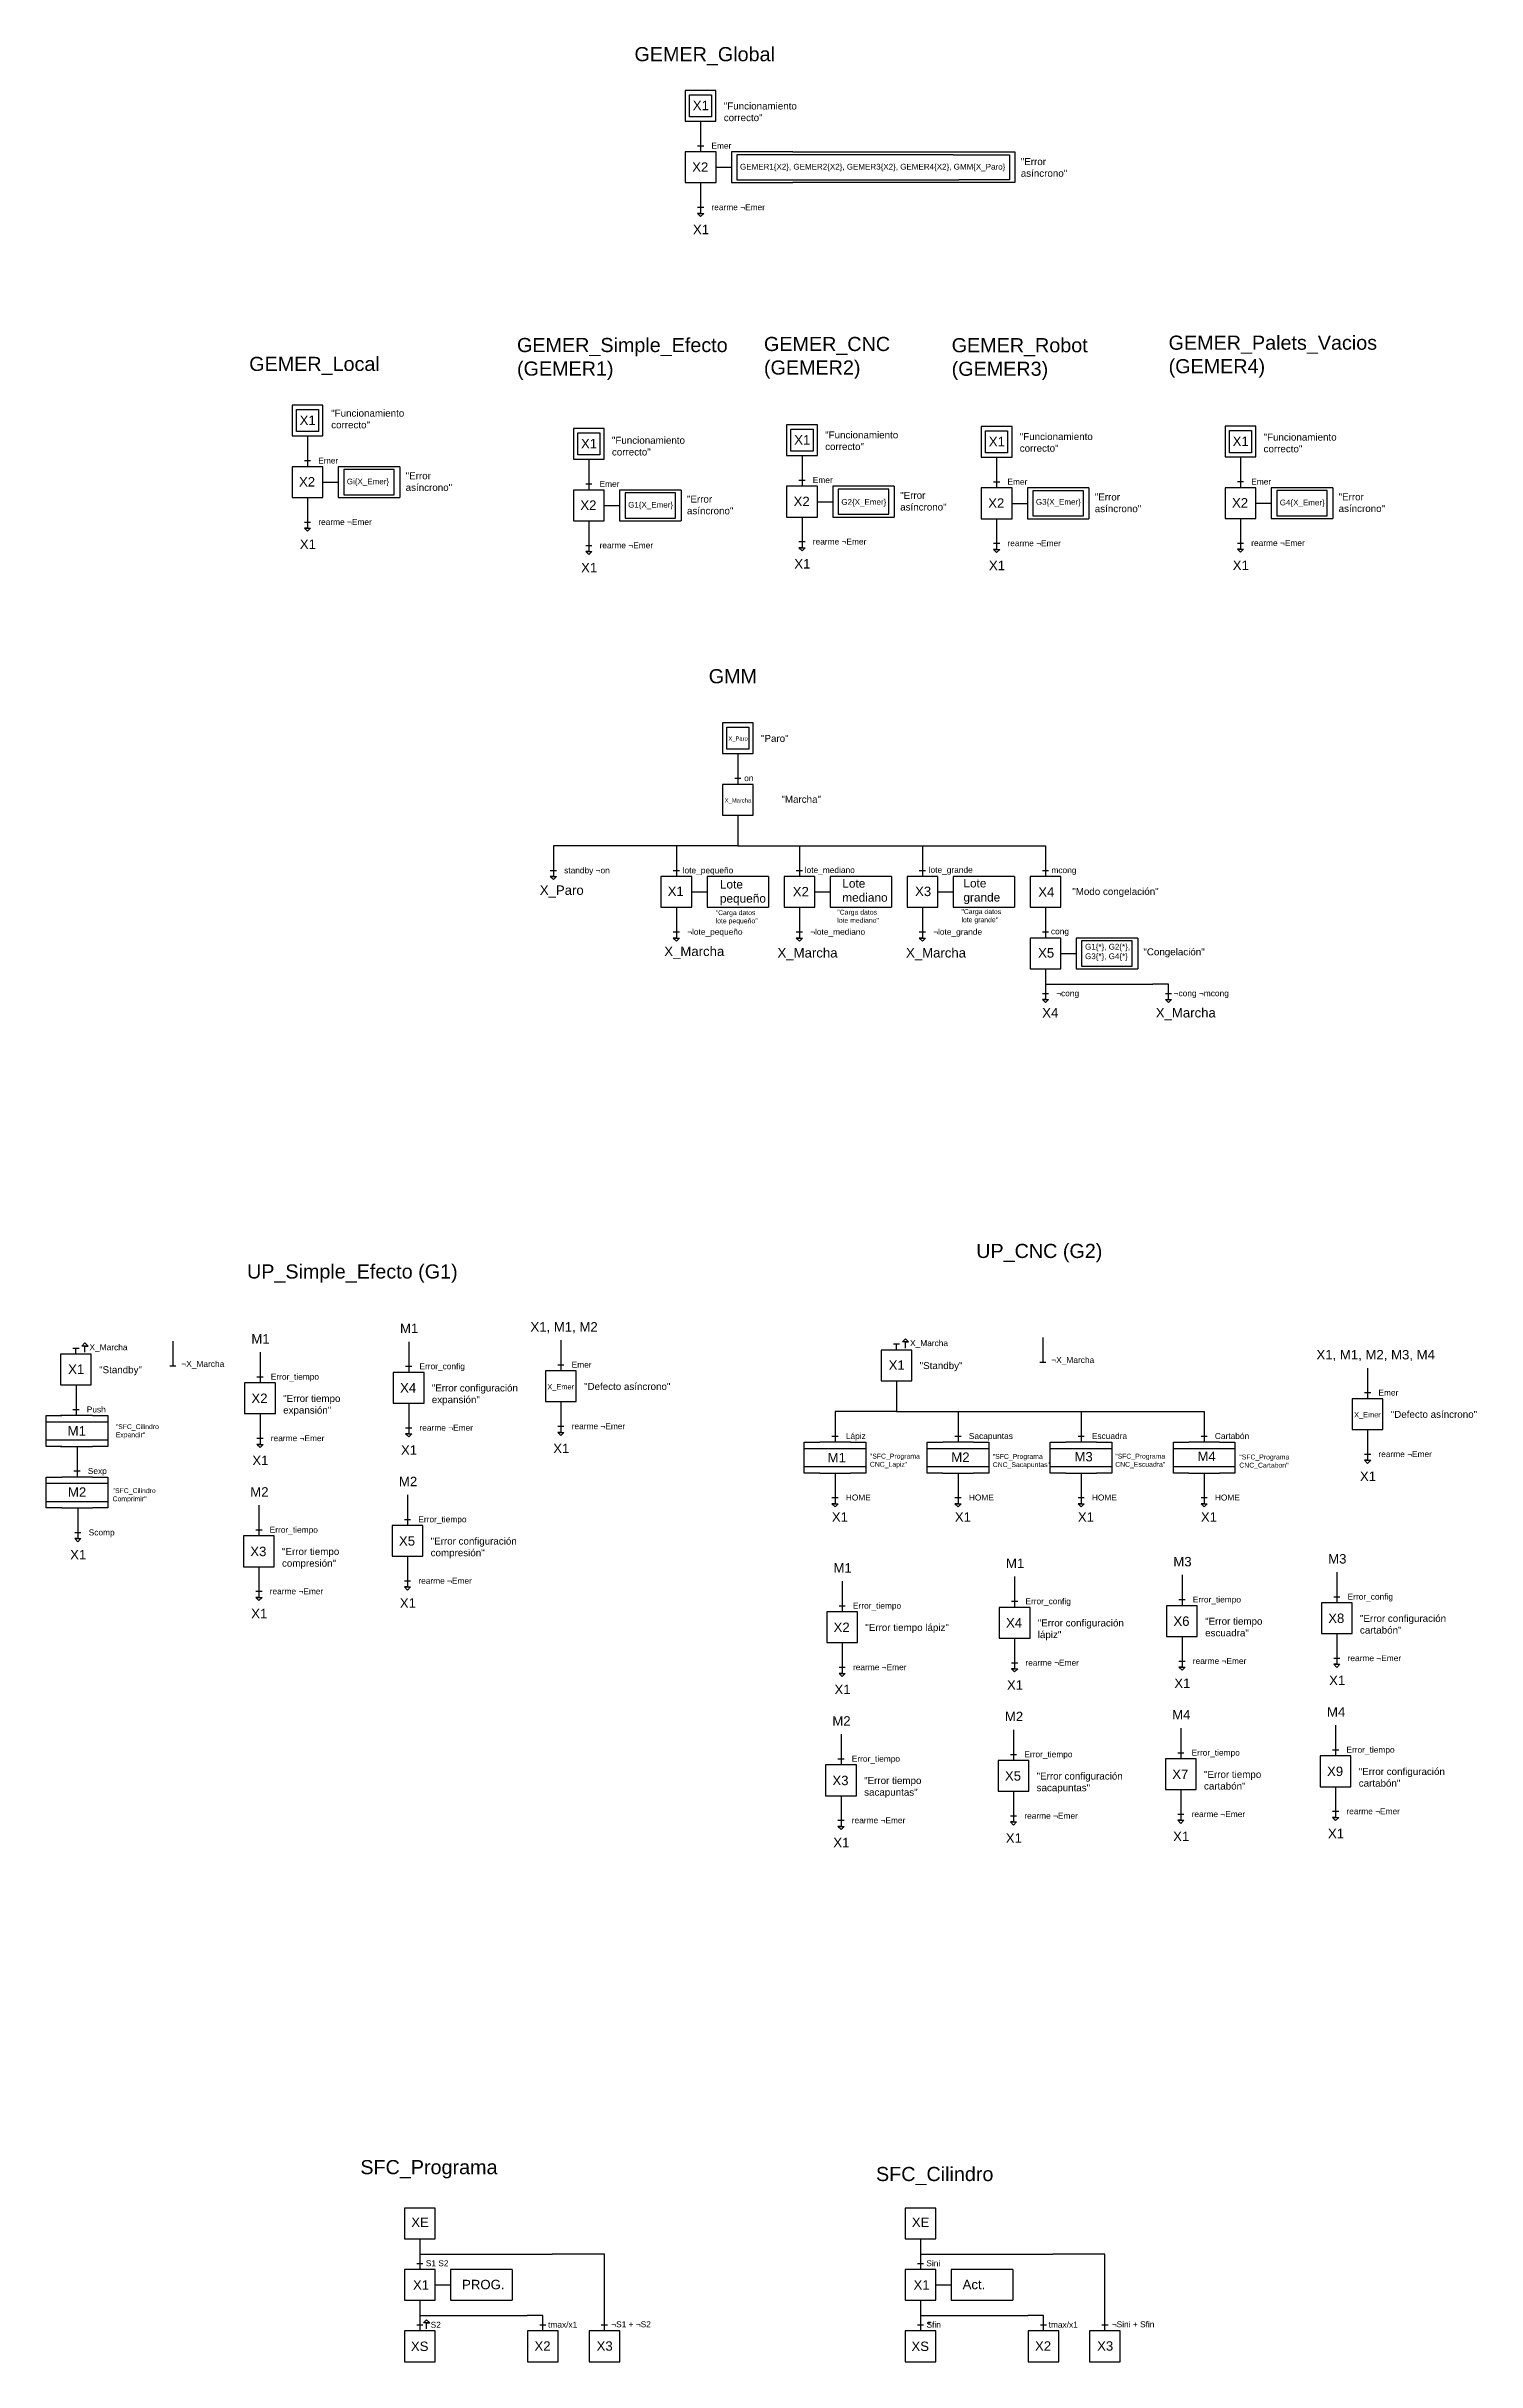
# Model space of a CAD drawing. Header units: millimetres. Extents: x -14297 to 27973, y -19860 to 17801.
# Drawn here: x -14297 to 8959, y -19860 to 17801 of the extents above; entities that cross this region are included whole.
import ezdxf

# ---------------------------------------------------------------- set-up
doc = ezdxf.new("R2010")
doc.units = ezdxf.units.MM
doc.styles.get("Standard").update_dxf_attribs({"font": 'arial.ttf'})

msp = doc.modelspace()

# ---------------------------------------------------------------- linework, layer by layer
for p, q in [((-3909, 17083), (-3909, 16583)), ((-3409, 17083), (-3909, 17083)), ((-3909, 17083), (-3909, 16583)), ((-3409, 17083), (-3909, 17083)), ((-3838, 16654), (-3838, 17012)), ((-3838, 17012), (-3480, 17012)), ((-3480, 17012), (-3480, 16654)), ((-3409, 16583), (-3409, 17083)), ((-3409, 16583), (-3409, 17083)), ((-3909, 16583), (-3409, 16583)), ((-3909, 16583), (-3409, 16583)), ((-3480, 16654), (-3838, 16654)), ((-3658, 16583), (-3658, 16083)), ((-3908, 16083), (-3908, 15583)), ((-3408, 16083), (-3908, 16083)), ((-3708, 16183), (-3608, 16183)), ((-3408, 15583), (-3408, 16083)), ((-3408, 15833), (-3158, 15833)), ((-3158, 16083), (-3158, 15583)), ((-2158, 16083), (-3158, 16083)), ((-3069, 16038), (-3069, 15628)), ((-2248, 16038), (-3069, 16038)), ((-345, 16038), (-2248, 16038)), ((-2158, 16083), (-434, 16083)), ((-434, 16083), (356, 16083)), ((445, 16038), (-345, 16038)), ((356, 16083), (450, 16083)), ((445, 16038), (540, 16038)), ((450, 16083), (1450, 16083)), ((540, 16038), (1361, 16038)), ((1361, 16038), (1361, 15628)), ((1450, 16083), (1450, 15583)), ((-3908, 15583), (-3408, 15583)), ((-3658, 15583), (-3658, 15083)), ((-3158, 15583), (-2158, 15583)), ((-3069, 15628), (-2248, 15628)), ((-2248, 15628), (-345, 15628)), ((-434, 15583), (-2158, 15583)), ((356, 15583), (-434, 15583)), ((-345, 15628), (445, 15628)), ((450, 15583), (356, 15583)), ((445, 15628), (540, 15628)), ((1450, 15583), (450, 15583)), ((1361, 15628), (540, 15628)), ((-3708, 15183), (-3608, 15183)), ((-3658, 15083), (-3708, 15083)), ((-3708, 15083), (-3608, 15083)), ((-3708, 15083), (-3658, 15033)), ((-3608, 15083), (-3658, 15033)), ((-10301, 11963), (-10301, 11463)), ((-9801, 11963), (-10301, 11963)), ((-10230, 11533), (-10230, 11892)), ((-10230, 11892), (-9872, 11892)), ((-9872, 11892), (-9872, 11533)), ((-9801, 11463), (-9801, 11963)), ((-10301, 11463), (-9801, 11463)), ((-9872, 11533), (-10230, 11533)), ((-10050, 11463), (-10050, 10963)), ((-5727, 11583), (-5727, 11083)), ((-5227, 11583), (-5727, 11583)), ((-5657, 11154), (-5657, 11512)), ((-5657, 11512), (-5298, 11512)), ((-5298, 11512), (-5298, 11154)), ((-5227, 11083), (-5227, 11583)), ((-2260, 11644), (-2260, 11144)), ((-1760, 11644), (-2260, 11644)), ((-2260, 11644), (-2260, 11144)), ((-1760, 11644), (-2260, 11644)), ((-2190, 11215), (-2190, 11574)), ((-2190, 11574), (-1831, 11574)), ((-1831, 11574), (-1831, 11215)), ((-1760, 11144), (-1760, 11644)), ((-1760, 11144), (-1760, 11644)), ((904, 11617), (904, 11117)), ((1404, 11617), (904, 11617)), ((904, 11617), (904, 11117)), ((1404, 11617), (904, 11617)), ((974, 11188), (974, 11547)), ((974, 11547), (1333, 11547)), ((1333, 11547), (1333, 11188)), ((1404, 11117), (1404, 11617)), ((1404, 11117), (1404, 11617)), ((4867, 11621), (4867, 11121)), ((5367, 11621), (4867, 11621)), ((4938, 11191), (4938, 11550)), ((4938, 11550), (5297, 11550)), ((5297, 11550), (5297, 11191)), ((5367, 11121), (5367, 11621)), ((-10300, 10963), (-10300, 10463)), ((-9800, 10963), (-10300, 10963)), ((-10100, 11063), (-10000, 11063)), ((-9800, 10463), (-9800, 10963)), ((-9550, 10963), (-9550, 10463)), ((-8550, 10963), (-9550, 10963)), ((-8550, 10963), (-8550, 10463)), ((-5727, 11083), (-5227, 11083)), ((-5298, 11154), (-5657, 11154)), ((-5477, 11083), (-5477, 10583)), ((-2260, 11144), (-1760, 11144)), ((-2260, 11144), (-1760, 11144)), ((-1831, 11215), (-2190, 11215)), ((-2010, 11144), (-2010, 10644)), ((904, 11117), (1404, 11117)), ((904, 11117), (1404, 11117)), ((1333, 11188), (974, 11188)), ((1154, 11117), (1154, 10617)), ((4867, 11121), (5367, 11121)), ((5297, 11191), (4938, 11191)), ((5118, 11121), (5118, 10621)), ((-9800, 10713), (-9550, 10713)), ((-9461, 10918), (-9461, 10507)), ((-8639, 10918), (-9461, 10918)), ((-8639, 10507), (-8639, 10918)), ((-5727, 10583), (-5727, 10083)), ((-5227, 10583), (-5727, 10583)), ((-5527, 10683), (-5427, 10683)), ((-5227, 10083), (-5227, 10583)), ((-4977, 10583), (-4977, 10083)), ((-3977, 10583), (-4977, 10583)), ((-3977, 10583), (-3977, 10083)), ((-2260, 10644), (-2260, 10144)), ((-1760, 10644), (-2260, 10644)), ((-2060, 10744), (-1960, 10744)), ((-1760, 10144), (-1760, 10644)), ((-1510, 10644), (-1510, 10144)), ((-510, 10644), (-1510, 10644)), ((-1420, 10600), (-1420, 10189)), ((-599, 10600), (-1420, 10600)), ((-599, 10189), (-599, 10600)), ((-510, 10644), (-510, 10144)), ((904, 10617), (904, 10117)), ((1404, 10617), (904, 10617)), ((1104, 10717), (1204, 10717)), ((1404, 10117), (1404, 10617)), ((1654, 10617), (1654, 10117)), ((2654, 10617), (1654, 10617)), ((1744, 10573), (1744, 10162)), ((2565, 10573), (1744, 10573)), ((2565, 10162), (2565, 10573)), ((2654, 10617), (2654, 10117)), ((4868, 10621), (4868, 10121)), ((5368, 10621), (4868, 10621)), ((5068, 10721), (5168, 10721)), ((5368, 10121), (5368, 10621)), ((5618, 10621), (5618, 10121)), ((6618, 10621), (5618, 10621)), ((5708, 10576), (5708, 10165)), ((6529, 10576), (5708, 10576)), ((6529, 10165), (6529, 10576)), ((6618, 10621), (6618, 10121)), ((-10300, 10463), (-9800, 10463)), ((-10050, 10463), (-10050, 9963)), ((-9550, 10463), (-8550, 10463)), ((-9461, 10507), (-8639, 10507)), ((-5227, 10333), (-4977, 10333)), ((-4887, 10538), (-4887, 10128)), ((-4066, 10538), (-4887, 10538)), ((-4066, 10128), (-4066, 10538)), ((-1760, 10394), (-1510, 10394)), ((-1420, 10189), (-599, 10189)), ((1404, 10367), (1654, 10367)), ((5368, 10371), (5618, 10371)), ((-10100, 10063), (-10000, 10063)), ((-10050, 9963), (-10100, 9963)), ((-10100, 9963), (-10000, 9963)), ((-10100, 9963), (-10050, 9913)), ((-10000, 9963), (-10050, 9913)), ((-5727, 10083), (-5227, 10083)), ((-5477, 10083), (-5477, 9583)), ((-4977, 10083), (-3977, 10083)), ((-4887, 10128), (-4066, 10128)), ((-2260, 10144), (-1760, 10144)), ((-2010, 10144), (-2010, 9644)), ((-1510, 10144), (-510, 10144)), ((904, 10117), (1404, 10117)), ((1154, 10117), (1154, 9617)), ((1654, 10117), (2654, 10117)), ((1744, 10162), (2565, 10162)), ((4868, 10121), (5368, 10121)), ((5118, 10121), (5118, 9621)), ((5618, 10121), (6618, 10121)), ((5708, 10165), (6529, 10165)), ((-5527, 9683), (-5427, 9683)), ((-5477, 9583), (-5527, 9583)), ((-5527, 9583), (-5427, 9583)), ((-5527, 9583), (-5477, 9533)), ((-5427, 9583), (-5477, 9533)), ((-2060, 9744), (-1960, 9744)), ((-2010, 9644), (-2060, 9644)), ((-2060, 9644), (-1960, 9644)), ((-2060, 9644), (-2010, 9594)), ((-1960, 9644), (-2010, 9594)), ((1104, 9717), (1204, 9717)), ((1154, 9617), (1104, 9617)), ((1104, 9617), (1204, 9617)), ((1104, 9617), (1154, 9567)), ((1204, 9617), (1154, 9567)), ((5068, 9721), (5168, 9721)), ((5118, 9621), (5068, 9621)), ((5068, 9621), (5168, 9621)), ((5068, 9621), (5118, 9571)), ((5168, 9621), (5118, 9571)), ((-3304, 6796), (-3304, 6296)), ((-2804, 6796), (-3304, 6796)), ((-3304, 6796), (-3304, 6296)), ((-2804, 6796), (-3304, 6796)), ((-2804, 6296), (-2804, 6796)), ((-2804, 6296), (-2804, 6796)), ((-3233, 6367), (-3233, 6726)), ((-3233, 6726), (-2875, 6726)), ((-2875, 6726), (-2875, 6367)), ((-3304, 6296), (-2804, 6296)), ((-3304, 6296), (-2804, 6296)), ((-2875, 6367), (-3233, 6367)), ((-3053, 6296), (-3053, 5796)), ((-3304, 5796), (-3304, 5296)), ((-2804, 5796), (-3304, 5796)), ((-3103, 5896), (-3003, 5896)), ((-2804, 5296), (-2804, 5796)), ((-3304, 5296), (-2804, 5296)), ((-3053, 5296), (-3053, 4796)), ((-4053, 4796), (-6053, 4796)), ((-6053, 4796), (-6053, 4296)), ((-6053, 4796), (-6053, 4296)), ((-3053, 4796), (-4053, 4796)), ((-4053, 4796), (-4053, 4296)), ((-3053, 4796), (-2053, 4796)), ((-2053, 4796), (-1053, 4796)), ((-2053, 4796), (-2053, 4296)), ((-1053, 4796), (-53, 4796)), ((-53, 4796), (1947, 4796)), ((-53, 4796), (-53, 4296)), ((1947, 4796), (1947, 4296)), ((-6103, 4396), (-6003, 4396)), ((-6053, 4296), (-6103, 4296)), ((-6103, 4296), (-6003, 4296)), ((-6103, 4296), (-6053, 4246)), ((-6003, 4296), (-6053, 4246)), ((-4303, 4296), (-4303, 3796)), ((-3803, 4296), (-4303, 4296)), ((-4103, 4396), (-4003, 4396)), ((-3803, 3796), (-3803, 4296)), ((-3553, 4296), (-3553, 3796)), ((-2553, 4296), (-3553, 4296)), ((-2553, 4296), (-2553, 3796)), ((-2303, 4296), (-2303, 3796)), ((-1803, 4296), (-2303, 4296)), ((-2103, 4396), (-2003, 4396)), ((-1803, 3796), (-1803, 4296)), ((-1553, 4296), (-1553, 3796)), ((-553, 4296), (-1553, 4296)), ((-553, 4296), (-553, 3796)), ((-303, 4296), (-303, 3796)), ((197, 4296), (-303, 4296)), ((-103, 4396), (-3, 4396)), ((197, 3796), (197, 4296)), ((447, 4296), (447, 3796)), ((1447, 4296), (447, 4296)), ((1447, 4296), (1447, 3796)), ((1697, 4296), (1697, 3796)), ((2197, 4296), (1697, 4296)), ((1897, 4396), (1997, 4396)), ((2197, 3796), (2197, 4296)), ((-4303, 3796), (-3803, 3796)), ((-4053, 3796), (-4053, 3296)), ((-3803, 4046), (-3553, 4046)), ((-3553, 3796), (-2553, 3796)), ((-2303, 3796), (-1803, 3796)), ((-2053, 3796), (-2053, 3296)), ((-1803, 4046), (-1553, 4046)), ((-1553, 3796), (-553, 3796)), ((-303, 3796), (197, 3796)), ((-53, 3796), (-53, 3296)), ((197, 4046), (447, 4046)), ((447, 3796), (1447, 3796)), ((1697, 3796), (2197, 3796)), ((1947, 3796), (1947, 3296)), ((-4103, 3396), (-4003, 3396)), ((-2103, 3396), (-2003, 3396)), ((-103, 3396), (-3, 3396)), ((1897, 3396), (1997, 3396)), ((-4053, 3296), (-4103, 3296)), ((-4103, 3296), (-4003, 3296)), ((-4103, 3296), (-4053, 3246)), ((-4003, 3296), (-4053, 3246)), ((-2053, 3296), (-2103, 3296)), ((-2103, 3296), (-2003, 3296)), ((-2103, 3296), (-2053, 3246)), ((-2003, 3296), (-2053, 3246)), ((-53, 3296), (-103, 3296)), ((-103, 3296), (-3, 3296)), ((-103, 3296), (-53, 3246)), ((-3, 3296), (-53, 3246)), ((1697, 3296), (1697, 2796)), ((2197, 3296), (1697, 3296)), ((2197, 2796), (2197, 3296)), ((2197, 3046), (2447, 3046)), ((2447, 3296), (2447, 2796)), ((3447, 3296), (2447, 3296)), ((2536, 3252), (2536, 2841)), ((3357, 3252), (2536, 3252)), ((3357, 2841), (3357, 3252)), ((3447, 3296), (3447, 2796)), ((1697, 2796), (2197, 2796)), ((1947, 2796), (1947, 2296)), ((2447, 2796), (3447, 2796)), ((2536, 2841), (3357, 2841)), ((1897, 2396), (1997, 2396)), ((1947, 2296), (1897, 2296)), ((1897, 2296), (1997, 2296)), ((1897, 2296), (1947, 2246)), ((1947, 2546), (3692, 2546)), ((1997, 2296), (1947, 2246)), ((3947, 2546), (3692, 2546)), ((3897, 2396), (3997, 2396)), ((3897, 2296), (3997, 2296)), ((3897, 2296), (3947, 2246)), ((3947, 2296), (3947, 2546)), ((3997, 2296), (3947, 2246)), ((-13865, -3372), (-13765, -3372)), ((-13815, -3472), (-13815, -3372)), ((-13719, -3340), (-13669, -3290)), ((-13619, -3340), (-13719, -3340)), ((-13619, -3340), (-13669, -3290)), ((-13669, -3440), (-13669, -3340)), ((-13669, -3340), (-13619, -3340)), ((-12240, -3263), (-12240, -3663)), ((-8405, -3269), (-8405, -3769)), ((-5930, -3244), (-5930, -3744)), ((-524, -3305), (-424, -3305)), ((-474, -3405), (-474, -3305)), ((-378, -3272), (-328, -3222)), ((-278, -3272), (-378, -3272)), ((-278, -3272), (-328, -3222)), ((-328, -3372), (-328, -3272)), ((-328, -3272), (-278, -3272)), ((1904, -3200), (1904, -3600)), ((-14065, -3472), (-14065, -3972)), ((-13565, -3472), (-14065, -3472)), ((-13565, -3972), (-13565, -3472)), ((-12290, -3663), (-12190, -3663)), ((-10822, -3439), (-10822, -3939)), ((-8455, -3669), (-8355, -3669)), ((-6180, -3744), (-6180, -4244)), ((-5680, -3744), (-6180, -3744)), ((-5980, -3644), (-5880, -3644)), ((-5680, -4244), (-5680, -3744)), ((-724, -3405), (-724, -3905)), ((-224, -3405), (-724, -3405)), ((-224, -3905), (-224, -3405)), ((1854, -3600), (1954, -3600)), ((7186, -3698), (7186, -4198)), ((-14065, -3972), (-13565, -3972)), ((-13814, -3972), (-13814, -4472)), ((-11073, -3939), (-11073, -4439)), ((-10573, -3939), (-11073, -3939)), ((-10872, -3839), (-10772, -3839)), ((-10573, -4439), (-10573, -3939)), ((-8656, -3769), (-8656, -4269)), ((-8156, -3769), (-8656, -3769)), ((-8156, -4269), (-8156, -3769)), ((-724, -3905), (-224, -3905)), ((-473, -3905), (-473, -4405)), ((7136, -4098), (7236, -4098)), ((-14297, -4972), (-14297, -4472)), ((-14297, -4472), (-14047, -4472)), ((-13564, -4472), (-14064, -4472)), ((-13547, -4472), (-14047, -4472)), ((-13864, -4372), (-13764, -4372)), ((-13547, -4472), (-13297, -4472)), ((-13297, -4472), (-13297, -4972)), ((-11073, -4439), (-10573, -4439)), ((-10822, -4439), (-10822, -4939)), ((-8656, -4269), (-8156, -4269)), ((-8405, -4269), (-8405, -4769)), ((-6180, -4244), (-5680, -4244)), ((-5930, -4244), (-5930, -4744)), ((-473, -4405), (-1473, -4405)), ((-1473, -4405), (-1473, -4905)), ((-473, -4405), (527, -4405)), ((527, -4405), (1527, -4405)), ((527, -4405), (527, -4905)), ((1527, -4405), (2527, -4405)), ((2527, -4405), (4527, -4405)), ((2527, -4405), (2527, -4905)), ((4527, -4405), (4527, -4905)), ((6935, -4198), (6935, -4698)), ((7435, -4198), (6935, -4198)), ((7435, -4698), (7435, -4198)), ((-14297, -4572), (-13297, -4572)), ((-13297, -4872), (-14297, -4872)), ((-10872, -4839), (-10772, -4839)), ((-8455, -4669), (-8355, -4669)), ((-8405, -4769), (-8455, -4769)), ((-8455, -4769), (-8355, -4769)), ((-8455, -4769), (-8405, -4819)), ((-8355, -4769), (-8405, -4819)), ((-5980, -4644), (-5880, -4644)), ((-5930, -4744), (-5980, -4744)), ((-5980, -4744), (-5880, -4744)), ((-5980, -4744), (-5930, -4794)), ((-5880, -4744), (-5930, -4794)), ((-1523, -4805), (-1423, -4805)), ((477, -4805), (577, -4805)), ((2477, -4805), (2577, -4805)), ((4477, -4805), (4577, -4805)), ((6935, -4698), (7435, -4698)), ((7186, -4698), (7186, -5198)), ((-14047, -4972), (-14297, -4972)), ((-14064, -4972), (-13564, -4972)), ((-14047, -4972), (-13547, -4972)), ((-13797, -4972), (-13797, -5472)), ((-13297, -4972), (-13547, -4972)), ((-10822, -4939), (-10872, -4939)), ((-10872, -4939), (-10772, -4939)), ((-10872, -4939), (-10822, -4989)), ((-10772, -4939), (-10822, -4989)), ((-1973, -5405), (-1973, -4905)), ((-1973, -4905), (-1723, -4905)), ((-1973, -5005), (-973, -5005)), ((-1223, -4905), (-1723, -4905)), ((-1223, -4905), (-973, -4905)), ((-973, -4905), (-973, -5405)), ((27, -5405), (27, -4905)), ((27, -4905), (277, -4905)), ((27, -5005), (1027, -5005)), ((777, -4905), (277, -4905)), ((777, -4905), (1027, -4905)), ((1027, -4905), (1027, -5405)), ((2027, -5405), (2027, -4905)), ((2027, -4905), (2277, -4905)), ((2027, -5005), (3027, -5005)), ((2777, -4905), (2277, -4905)), ((2777, -4905), (3027, -4905)), ((3027, -4905), (3027, -5405)), ((4027, -5405), (4027, -4905)), ((4027, -4905), (4277, -4905)), ((4027, -5005), (5027, -5005)), ((4777, -4905), (4277, -4905)), ((4777, -4905), (5027, -4905)), ((5027, -4905), (5027, -5405)), ((7136, -5098), (7236, -5098)), ((7186, -5198), (7136, -5198)), ((7136, -5198), (7236, -5198)), ((7136, -5198), (7186, -5248)), ((7236, -5198), (7186, -5248)), ((-14297, -5972), (-14297, -5472)), ((-14297, -5472), (-14047, -5472)), ((-14297, -5572), (-13297, -5572)), ((-13547, -5472), (-14047, -5472)), ((-13847, -5372), (-13747, -5372)), ((-13547, -5472), (-13297, -5472)), ((-13297, -5472), (-13297, -5972)), ((-973, -5305), (-1973, -5305)), ((-1723, -5405), (-1973, -5405)), ((-1723, -5405), (-1223, -5405)), ((-1473, -5405), (-1473, -5905)), ((-973, -5405), (-1223, -5405)), ((1027, -5305), (27, -5305)), ((277, -5405), (27, -5405)), ((277, -5405), (777, -5405)), ((527, -5405), (527, -5905)), ((1027, -5405), (777, -5405)), ((3027, -5305), (2027, -5305)), ((2277, -5405), (2027, -5405)), ((2277, -5405), (2777, -5405)), ((2527, -5405), (2527, -5905)), ((3027, -5405), (2777, -5405)), ((5027, -5305), (4027, -5305)), ((4277, -5405), (4027, -5405)), ((4277, -5405), (4777, -5405)), ((4527, -5405), (4527, -5905)), ((5027, -5405), (4777, -5405)), ((-13297, -5872), (-14297, -5872)), ((-14047, -5972), (-14297, -5972)), ((-14047, -5972), (-13547, -5972)), ((-13783, -5972), (-13783, -6472)), ((-13297, -5972), (-13547, -5972)), ((-10840, -5929), (-10840, -6429)), ((-8423, -5759), (-8423, -6259)), ((-1523, -5805), (-1423, -5805)), ((-1473, -5905), (-1523, -5905)), ((-1523, -5905), (-1423, -5905)), ((-1523, -5905), (-1473, -5955)), ((-1423, -5905), (-1473, -5955)), ((477, -5805), (577, -5805)), ((527, -5905), (477, -5905)), ((477, -5905), (577, -5905)), ((477, -5905), (527, -5955)), ((577, -5905), (527, -5955)), ((2477, -5805), (2577, -5805)), ((2527, -5905), (2477, -5905)), ((2477, -5905), (2577, -5905)), ((2477, -5905), (2527, -5955)), ((2577, -5905), (2527, -5955)), ((4477, -5805), (4577, -5805)), ((4527, -5905), (4477, -5905)), ((4477, -5905), (4577, -5905)), ((4477, -5905), (4527, -5955)), ((4577, -5905), (4527, -5955)), ((-13833, -6372), (-13733, -6372)), ((-10890, -6329), (-10790, -6329)), ((-8674, -6259), (-8674, -6759)), ((-8174, -6259), (-8674, -6259)), ((-8473, -6159), (-8373, -6159)), ((-8174, -6759), (-8174, -6259)), ((-13783, -6472), (-13833, -6472)), ((-13833, -6472), (-13733, -6472)), ((-13833, -6472), (-13783, -6522)), ((-13733, -6472), (-13783, -6522)), ((-11091, -6429), (-11091, -6929)), ((-10591, -6429), (-11091, -6429)), ((-10591, -6929), (-10591, -6429)), ((-8674, -6759), (-8174, -6759)), ((-8423, -6759), (-8423, -7259)), ((-11091, -6929), (-10591, -6929)), ((-10840, -6929), (-10840, -7429)), ((1447, -7091), (1447, -7591)), ((4168, -7063), (4168, -7563)), ((6685, -7017), (6685, -7517)), ((-10890, -7329), (-10790, -7329)), ((-10840, -7429), (-10890, -7429)), ((-10890, -7429), (-10790, -7429)), ((-10890, -7429), (-10840, -7479)), ((-10790, -7429), (-10840, -7479)), ((-8473, -7159), (-8373, -7159)), ((-8423, -7259), (-8473, -7259)), ((-8473, -7259), (-8373, -7259)), ((-8473, -7259), (-8423, -7309)), ((-8373, -7259), (-8423, -7309)), ((-1357, -7164), (-1357, -7664)), ((1397, -7491), (1497, -7491)), ((4118, -7463), (4218, -7463)), ((6434, -7517), (6434, -8017)), ((6934, -7517), (6434, -7517)), ((6635, -7417), (6735, -7417)), ((6934, -8017), (6934, -7517)), ((-1608, -7664), (-1608, -8164)), ((-1108, -7664), (-1608, -7664)), ((-1407, -7564), (-1307, -7564)), ((-1108, -8164), (-1108, -7664)), ((1197, -7591), (1197, -8091)), ((1697, -7591), (1197, -7591)), ((1697, -8091), (1697, -7591)), ((3917, -7563), (3917, -8063)), ((4417, -7563), (3917, -7563)), ((4417, -8063), (4417, -7563)), ((-1608, -8164), (-1108, -8164)), ((-1357, -8164), (-1357, -8664)), ((1197, -8091), (1697, -8091)), ((1447, -8091), (1447, -8591)), ((3917, -8063), (4417, -8063)), ((4168, -8063), (4168, -8563)), ((6434, -8017), (6934, -8017)), ((6685, -8017), (6685, -8517)), ((-1407, -8564), (-1307, -8564)), ((1397, -8491), (1497, -8491)), ((1447, -8591), (1397, -8591)), ((1397, -8591), (1497, -8591)), ((1397, -8591), (1447, -8641)), ((1497, -8591), (1447, -8641)), ((4118, -8463), (4218, -8463)), ((4168, -8563), (4118, -8563)), ((4118, -8563), (4218, -8563)), ((4118, -8563), (4168, -8613)), ((4218, -8563), (4168, -8613)), ((6635, -8417), (6735, -8417)), ((6685, -8517), (6635, -8517)), ((6635, -8517), (6735, -8517)), ((6635, -8517), (6685, -8567)), ((6735, -8517), (6685, -8567)), ((-1357, -8664), (-1407, -8664)), ((-1407, -8664), (-1307, -8664)), ((-1407, -8664), (-1357, -8714)), ((-1307, -8664), (-1357, -8714)), ((-1376, -9654), (-1376, -10154)), ((1429, -9581), (1429, -10081)), ((4149, -9554), (4149, -10054)), ((6666, -9507), (6666, -10007)), ((-1627, -10154), (-1627, -10654)), ((-1127, -10154), (-1627, -10154)), ((-1426, -10054), (-1326, -10054)), ((-1127, -10654), (-1127, -10154)), ((1178, -10081), (1178, -10581)), ((1678, -10081), (1178, -10081)), ((1379, -9981), (1479, -9981)), ((1678, -10581), (1678, -10081)), ((3898, -10054), (3898, -10554)), ((4398, -10054), (3898, -10054)), ((4099, -9954), (4199, -9954)), ((4398, -10554), (4398, -10054)), ((6415, -10007), (6415, -10507)), ((6915, -10007), (6415, -10007)), ((6616, -9907), (6716, -9907)), ((6915, -10507), (6915, -10007)), ((6415, -10507), (6915, -10507)), ((6666, -10507), (6666, -11007)), ((-1627, -10654), (-1127, -10654)), ((-1376, -10654), (-1376, -11154)), ((1178, -10581), (1678, -10581)), ((1429, -10581), (1429, -11081)), ((3898, -10554), (4398, -10554)), ((4149, -10554), (4149, -11054)), ((6616, -10907), (6716, -10907)), ((-1426, -11054), (-1326, -11054)), ((-1376, -11154), (-1426, -11154)), ((-1426, -11154), (-1326, -11154)), ((-1426, -11154), (-1376, -11204)), ((-1326, -11154), (-1376, -11204)), ((1379, -10981), (1479, -10981)), ((1429, -11081), (1379, -11081)), ((1379, -11081), (1479, -11081)), ((1379, -11081), (1429, -11131)), ((1479, -11081), (1429, -11131)), ((4099, -10954), (4199, -10954)), ((4149, -11054), (4099, -11054)), ((4099, -11054), (4199, -11054)), ((4099, -11054), (4149, -11104)), ((4199, -11054), (4149, -11104)), ((6666, -11007), (6616, -11007)), ((6616, -11007), (6716, -11007)), ((6616, -11007), (6666, -11057)), ((6716, -11007), (6666, -11057)), ((-8473, -17360), (-8473, -17860)), ((-7973, -17360), (-8473, -17360)), ((-7973, -17860), (-7973, -17360)), ((-335, -17360), (-335, -17860)), ((165, -17360), (-335, -17360)), ((165, -17860), (165, -17360)), ((-8473, -17860), (-7973, -17860)), ((-8223, -17860), (-8223, -18360)), ((-335, -17860), (165, -17860)), ((-85, -17860), (-85, -18360)), ((-8473, -18360), (-8473, -18860)), ((-7973, -18360), (-8473, -18360)), ((-8273, -18260), (-8173, -18260)), ((-8223, -18110), (-6072, -18110)), ((-7973, -18860), (-7973, -18360)), ((-7723, -18360), (-7723, -18860)), ((-6723, -18360), (-7723, -18360)), ((-6723, -18360), (-6723, -18860)), ((-5223, -18110), (-6072, -18110)), ((-5223, -19360), (-5223, -18110)), ((-335, -18360), (-335, -18860)), ((165, -18360), (-335, -18360)), ((-135, -18260), (-35, -18260)), ((-85, -18110), (2066, -18110)), ((165, -18860), (165, -18360)), ((415, -18360), (415, -18860)), ((1415, -18360), (415, -18360)), ((1415, -18360), (1415, -18860)), ((2915, -18110), (2066, -18110)), ((2915, -19360), (2915, -18110)), ((-7973, -18610), (-7723, -18610)), ((165, -18610), (415, -18610)), ((-8473, -18860), (-7973, -18860)), ((-8223, -18860), (-8223, -19360)), ((-8223, -19110), (-6478, -19110)), ((-8163, -19227), (-8113, -19177)), ((-8063, -19227), (-8113, -19177)), ((-7723, -18860), (-6723, -18860)), ((-6223, -19110), (-6478, -19110)), ((-6223, -19360), (-6223, -19110)), ((-335, -18860), (165, -18860)), ((-85, -18860), (-85, -19360)), ((-85, -19110), (1660, -19110)), ((415, -18860), (1415, -18860)), ((1915, -19110), (1660, -19110)), ((1915, -19360), (1915, -19110)), ((-8473, -19360), (-8473, -19860)), ((-7973, -19360), (-8473, -19360)), ((-8273, -19260), (-8173, -19260)), ((-8063, -19227), (-8163, -19227)), ((-8113, -19327), (-8113, -19227)), ((-8113, -19227), (-8063, -19227)), ((-7973, -19860), (-7973, -19360)), ((-6473, -19360), (-6473, -19860)), ((-5973, -19360), (-6473, -19360)), ((-6273, -19260), (-6173, -19260)), ((-5973, -19860), (-5973, -19360)), ((-5473, -19360), (-5473, -19860)), ((-4973, -19360), (-5473, -19360)), ((-5273, -19260), (-5173, -19260)), ((-4973, -19860), (-4973, -19360)), ((-335, -19360), (-335, -19860)), ((165, -19360), (-335, -19360)), ((-135, -19260), (-35, -19260)), ((25, -19227), (75, -19227)), ((165, -19860), (165, -19360)), ((1665, -19360), (1665, -19860)), ((2165, -19360), (1665, -19360)), ((1865, -19260), (1965, -19260)), ((2165, -19860), (2165, -19360)), ((2665, -19360), (2665, -19860)), ((3165, -19360), (2665, -19360)), ((2865, -19260), (2965, -19260)), ((3165, -19860), (3165, -19360)), ((-8473, -19860), (-7973, -19860)), ((-6473, -19860), (-5973, -19860)), ((-5473, -19860), (-4973, -19860)), ((-335, -19860), (165, -19860)), ((1665, -19860), (2165, -19860)), ((2665, -19860), (3165, -19860))]:
    msp.add_line(p, q)

# ---------------------------------------------------------------- texts
at = {"attachment_point": 1}
for s, width, gutter_width, heights, insert, char_height in [('GEMER_Global ', 2500.59, 1149, [0], (-4734, 17788), 229.77), ('X1', 783.97, 766, [0], (-3786, 16915), 153.2), ('"Funcionamiento correcto"', 582.61, 569, [0], (-3282, 16887), 113.84), ('Emer', 496.88, 485, [0], (-3483, 16232), 97.1), ('X2', 783.97, 766, [0], (-3796, 15914), 153.2), ('GEMER1\\{X2\\}, GEMER2\\{X2\\}, GEMER3\\{X2\\}, GEMER4\\{X2\\}, GMM\\{X_Paro\\}', 4316.29, 466, [0], (-3019, 15889), 93.23), ('"Error asíncrono"', 582.61, 569, [0], (1547, 15982), 113.84), ('rearme ¬Emer', 918.63, 485, [126], (-3483, 15232), 97.09), ('X1', 783.97, 766, [0], (-3783, 14898), 153.2), ('GEMER_Simple_Efecto (GEMER1)', 3442, 1149, [0], (-6644, 13057), 229.77), ('GEMER_CNC (GEMER2)', 1175.96, 1149, [0], (-2629, 13074), 229.77), ('GEMER_Robot (GEMER3)', 1175.96, 1149, [0], (423, 13054), 229.77), ('GEMER_Palets_Vacios (GEMER4)', 3442, 1149, [0], (3950, 13095), 229.77), ('GEMER_Local ', 2506.79, 1149, [0], (-10998, 12750), 229.77), ('X1', 783.97, 766, [0], (-10178, 11795), 153.2), ('"Funcionamiento correcto"', 582.61, 569, [0], (-9665, 11891), 113.84), ('X1', 783.97, 766, [0], (-5604, 11415), 153.2), ('"Funcionamiento correcto"', 582.61, 569, [0], (-5101, 11449), 113.84), ('X1', 783.97, 766, [0], (-2137, 11476), 153.2), ('"Funcionamiento correcto"', 582.61, 569, [0], (-1634, 11537), 113.84), ('X1', 783.97, 766, [0], (1027, 11449), 153.2), ('"Funcionamiento correcto"', 582.61, 569, [0], (1530, 11510), 113.84), ('X1', 783.97, 766, [0], (4991, 11453), 153.2), ('"Funcionamiento correcto"', 582.61, 569, [0], (5494, 11501), 113.84), ('Emer', 496.88, 485, [0], (-9875, 11112), 97.1), ('X2', 783.97, 766, [0], (-10188, 10794), 153.2), ('Gi\\{X_Emer\\}', 867.57, 466, [0], (-9411, 10769), 93.23), ('"Error asíncrono"', 582.61, 569, [0], (-8454, 10872), 113.84), ('Emer', 496.88, 485, [0], (-5302, 10732), 97.1), ('Emer', 496.88, 485, [0], (-1835, 10794), 97.1), ('"Error asíncrono"', 582.61, 569, [0], (-414, 10554), 113.84), ('Emer', 496.88, 485, [0], (1329, 10767), 97.1), ('Emer', 496.88, 485, [0], (5293, 10770), 97.1), ('X2', 783.97, 766, [0], (-5614, 10414), 153.2), ('G1\\{X_Emer\\}', 867.57, 466, [0], (-4837, 10390), 93.23), ('"Error asíncrono"', 582.61, 569, [0], (-3881, 10493), 113.84), ('X2', 783.97, 766, [0], (-2147, 10475), 153.2), ('G2\\{X_Emer\\}', 867.57, 466, [0], (-1371, 10436), 93.23), ('X2', 783.97, 766, [0], (1017, 10448), 153.2), ('G3\\{X_Emer\\}', 867.57, 466, [0], (1792, 10437), 93.23), ('"Error asíncrono"', 582.61, 569, [0], (2750, 10527), 113.84), ('X2', 783.97, 766, [0], (4981, 10452), 153.2), ('G4\\{X_Emer\\}', 867.57, 466, [0], (5757, 10427), 93.23), ('"Error asíncrono"', 582.61, 569, [0], (6714, 10530), 113.84), ('rearme ¬Emer', 918.63, 485, [126], (-9875, 10112), 97.09), ('rearme ¬Emer', 918.63, 485, [126], (-1835, 9794), 97.09), ('X1', 783.97, 766, [0], (-10175, 9778), 153.2), ('rearme ¬Emer', 918.63, 485, [126], (-5302, 9732), 97.09), ('X1', 783.97, 766, [0], (-2135, 9460), 153.2), ('X1', 783.97, 766, [0], (1029, 9433), 153.2), ('rearme ¬Emer', 918.63, 485, [126], (1329, 9767), 97.09), ('X1', 783.97, 766, [0], (4993, 9436), 153.2), ('rearme ¬Emer', 918.63, 485, [126], (5293, 9770), 97.09), ('X1', 783.97, 766, [0], (-5602, 9398), 153.2), ('GMM', 1175.96, 1149, [0], (-3527, 7670), 229.8), ('X_Paro', 345.73, 338, [0], (-3207, 6575), 67.6), ('"Paro"', 582.61, 569, [116], (-2677, 6600), 113.8), ('on', 684.04, 485, [0], (-2950, 5946), 97.1), ('X_Marcha', 345.73, 338, [0], (-3267, 5568), 67.6), ('"Marcha"', 582.61, 569, [0], (-2345, 5610), 113.8), ('X_Paro', 783.97, 766, [0], (-6273, 4152), 153.2), ('standby ¬on', 768.04, 485, [0], (-5878, 4446), 97.09), ('lote_pequeño', 684.04, 485, [0], (-3950, 4446), 97.09), ('Lote pequeño', 703.66, 687, [0], (-3345, 4239), 137.49), ('lote_mediano', 684.04, 485, [0], (-1966, 4451), 97.09), ('Lote mediano', 703.66, 687, [0], (-1355, 4254), 137.49), ('lote_grande', 684.04, 485, [0], (49, 4454), 97.09), ('Lote grande', 703.66, 687, [0], (614, 4257), 137.49), ('mcong', 684.04, 485, [0], (2045, 4449), 97.1), ('X1', 783.97, 766, [0], (-4194, 4134), 153.2), ('X2', 783.97, 766, [0], (-2161, 4127), 153.2), ('X3', 783.97, 766, [0], (-172, 4132), 153.2), ('"Carga datos lote grande"', 794.58, 398, [0], (582, 3766), 79.69), ('X4', 783.97, 766, [0], (1831, 4122), 153.2), ('"Modo congelación"', 1406.92, 569, [0], (2384, 4111), 113.84), ('¬lote_pequeño', 684.04, 485, [0], (-3878, 3446), 97.09), ('"Carga datos lote pequeño"', 794.58, 398, [0], (-3414, 3749), 79.69), ('¬lote_mediano', 684.04, 485, [0], (-1878, 3446), 97.09), ('"Carga datos lote mediano"', 794.58, 398, [0], (-1437, 3757), 79.69), ('¬lote_grande', 684.04, 485, [0], (122, 3446), 97.09), ('cong', 684.04, 485, [0], (2037, 3454), 97.1), ('X_Marcha', 783.97, 766, [0], (-4250, 3157), 153.2), ('X_Marcha', 783.97, 766, [0], (-2408, 3133), 153.2), ('X_Marcha', 783.97, 766, [0], (-319, 3133), 153.2), ('X5', 783.97, 766, [0], (1828, 3132), 153.2), ('G1\\{*\\}, G2\\{*\\}, G3\\{*\\}, G4\\{*\\}', 867.57, 466, [0], (2592, 3202), 93.23), ('"Congelación"', 582.61, 569, [0], (3540, 3129), 113.84), ('¬cong', 684.04, 485, [0], (2122, 2446), 97.1), ('¬cong ¬mcong', 903.24, 485, [0], (4032, 2447), 97.09), ('X4', 783.97, 766, [0], (1895, 2157), 153.2), ('X_Marcha', 783.97, 766, [0], (3742, 2158), 153.2), ('UP_CNC (G2)', 2079.71, 1149, [0], (822, -1678), 229.77), ('UP_Simple_Efecto (G1)', 3539.42, 1149, [0], (-11034, -2012), 229.77), ('M1', 359.92, 766, [0], (-8546, -2976), 153.2), ('X1, M1, M2', 1647.32, 766, [0], (-6426, -2951), 153.2), ('X_Marcha', 745.17, 485, [0], (-13595, -3311), 97.1), ('M1', 359.92, 766, [0], (-10963, -3146), 153.2), ('X_Marcha', 745.17, 485, [0], (-254, -3244), 97.1), ('X1', 783.97, 766, [0], (-13942, -3640), 153.2), ('"Standby"', 582.61, 569, [0], (-13438, -3668), 113.8), ('¬X_Marcha', 745.17, 485, [0], (-12101, -3582), 97.1), ('Error_config', 496.88, 485, [0], (-8230, -3620), 97.09), ('Emer', 496.88, 485, [0], (-5755, -3595), 97.1), ('X1', 783.97, 766, [0], (-601, -3573), 153.2), ('"Standby"', 582.61, 569, [0], (-97, -3601), 113.8), ('¬X_Marcha', 745.17, 485, [0], (2043, -3519), 97.1), ('X1, M1, M2, M3, M4', 1907.59, 766, [0], (6354, -3404), 153.18), ('X2', 783.97, 766, [0], (-10962, -4113), 153.2), ('Error_tiempo', 496.88, 485, [0], (-10647, -3790), 97.09), ('"Error tiempo expansión"', 1466.71, 569, [0], (-10446, -4135), 113.84), ('X4', 783.97, 766, [0], (-8545, -3943), 153.2), ('"Error configuración expansión"', 1466.71, 569, [0], (-8029, -3965), 113.84), ('X_Emer', 439.03, 429, [0], (-6150, -3960), 85.8), ('"Defecto asíncrono"', 1466.71, 569, [0], (-5554, -3940), 113.84), ('Emer', 496.88, 485, [0], (7361, -4049), 97.1), ('Push', 496.88, 485, [0], (-13639, -4323), 97.1), ('X_Emer', 439.03, 429, [0], (6966, -4414), 85.8), ('"Defecto asíncrono"', 1466.71, 569, [0], (7562, -4394), 113.84), ('M1', 783.97, 766, [0], (-13950, -4643), 153.2), ('"SFC_Cilindro\\PExpandir"', 794.58, 398, [0], (-13168, -4611), 79.69), ('rearme ¬Emer', 918.63, 485, [126], (-10647, -4790), 97.09), ('rearme ¬Emer', 918.63, 485, [126], (-8230, -4620), 97.09), ('rearme ¬Emer', 918.63, 485, [126], (-5755, -4595), 97.09), ('Lápiz', 684.04, 485, [0], (-1298, -4755), 97.1), ('Sacapuntas', 684.04, 485, [0], (702, -4755), 97.1), ('Escuadra', 684.04, 485, [0], (2702, -4755), 97.1), ('Cartabón', 684.04, 485, [0], (4702, -4755), 97.1), ('X1', 783.97, 766, [0], (-10947, -5124), 153.2), ('X1', 783.97, 766, [0], (-8530, -4954), 153.2), ('X1', 783.97, 766, [0], (-6055, -4929), 153.2), ('M1', 783.97, 766, [0], (-1594, -5079), 153.2), ('"SFC_Programa\\PCNC_Lapiz"', 794.58, 398, [0], (-907, -5091), 79.69), ('M2', 783.97, 766, [0], (417, -5071), 153.2), ('"SFC_Programa\\PCNC_Sacapuntas"', 794.58, 398, [0], (1091, -5096), 79.69), ('M3', 783.97, 766, [0], (2419, -5063), 153.2), ('"SFC_Programa\\PCNC_Escuadra"', 794.58, 398, [0], (3082, -5092), 79.69), ('M4', 783.97, 766, [0], (4420, -5056), 153.2), ('"SFC_Programa\\PCNC_Cartabon"', 794.58, 398, [0], (5100, -5105), 79.69), ('rearme ¬Emer', 918.63, 485, [126], (7361, -5049), 97.09), ('M2', 783.97, 766, [0], (-13945, -5638), 153.2), ('Sexp', 496.88, 485, [0], (-13622, -5323), 97.1), ('"SFC_Cilindro\\PComprimir"', 794.58, 398, [0], (-13219, -5652), 79.69), ('M2', 359.92, 766, [0], (-10981, -5636), 153.2), ('M2', 359.92, 766, [0], (-8564, -5466), 153.2), ('X1', 783.97, 766, [0], (7061, -5382), 153.2), ('HOME', 684.04, 485, [0], (-1298, -5755), 97.1), ('HOME', 684.04, 485, [0], (702, -5755), 97.1), ('HOME', 684.04, 485, [0], (2702, -5755), 97.1), ('HOME', 684.04, 485, [0], (4702, -5755), 97.1), ('Scomp', 496.88, 485, [0], (-13608, -6323), 97.1), ('Error_tiempo', 496.88, 485, [0], (-10665, -6280), 97.09), ('Error_tiempo', 496.88, 485, [0], (-8248, -6110), 97.09), ('X1', 783.97, 766, [0], (-1525, -6044), 153.2), ('X1', 783.97, 766, [0], (475, -6044), 153.2), ('X1', 783.97, 766, [0], (2475, -6044), 153.2), ('X1', 783.97, 766, [0], (4475, -6044), 153.2), ('X1', 783.97, 766, [0], (-13909, -6657), 153.2), ('X3', 783.97, 766, [0], (-10980, -6604), 153.2), ('"Error tiempo compresión"', 1466.71, 569, [0], (-10465, -6625), 113.84), ('X5', 783.97, 766, [0], (-8563, -6433), 153.2), ('"Error configuración compresión"', 1466.71, 569, [0], (-8048, -6455), 113.84), ('M3', 359.92, 766, [0], (4027, -6770), 153.2), ('M3', 359.92, 766, [0], (6544, -6724), 153.2), ('rearme ¬Emer', 918.63, 485, [126], (-8248, -7110), 97.09), ('M1', 359.92, 766, [0], (-1498, -6871), 153.2), ('M1', 359.92, 766, [0], (1306, -6797), 153.2), ('rearme ¬Emer', 918.63, 485, [126], (-10665, -7280), 97.09), ('X1', 783.97, 766, [0], (-8549, -7444), 153.2), ('Error_tiempo', 496.88, 485, [0], (-1182, -7515), 97.09), ('Error_config', 496.88, 485, [0], (1622, -7442), 97.09), ('Error_tiempo', 496.88, 485, [0], (4343, -7414), 97.09), ('Error_config', 496.88, 485, [0], (6860, -7368), 97.09), ('X1', 783.97, 766, [0], (-10966, -7614), 153.2), ('X2', 783.97, 766, [0], (-1497, -7838), 153.2), ('"Error tiempo lápiz"', 1466.71, 569, [0], (-981, -7860), 113.84), ('X4', 783.97, 766, [0], (1307, -7765), 153.2), ('"Error configuración lápiz"', 1466.71, 569, [0], (1823, -7787), 113.84), ('X6', 783.97, 766, [0], (4028, -7738), 153.2), ('"Error tiempo escuadra"', 1466.71, 569, [0], (4544, -7759), 113.84), ('X8', 783.97, 766, [0], (6545, -7691), 153.2), ('"Error configuración cartabón"', 1466.71, 569, [0], (7061, -7713), 113.84), ('rearme ¬Emer', 918.63, 485, [126], (-1182, -8515), 97.09), ('rearme ¬Emer', 918.63, 485, [126], (1622, -8442), 97.09), ('rearme ¬Emer', 918.63, 485, [126], (4343, -8414), 97.09), ('rearme ¬Emer', 918.63, 485, [126], (6860, -8368), 97.09), ('X1', 783.97, 766, [0], (-1482, -8849), 153.2), ('X1', 783.97, 766, [0], (1322, -8776), 153.2), ('X1', 783.97, 766, [0], (4043, -8748), 153.2), ('X1', 783.97, 766, [0], (6560, -8702), 153.2), ('M2', 359.92, 766, [0], (-1517, -9361), 153.2), ('M2', 359.92, 766, [0], (1288, -9288), 153.2), ('M4', 359.92, 766, [0], (4008, -9261), 153.2), ('M4', 359.92, 766, [0], (6525, -9214), 153.2), ('Error_tiempo', 496.88, 485, [0], (-1201, -10005), 97.09), ('Error_tiempo', 496.88, 485, [0], (1604, -9932), 97.09), ('Error_tiempo', 496.88, 485, [0], (4324, -9905), 97.09), ('Error_tiempo', 496.88, 485, [0], (6841, -9858), 97.09), ('X3', 783.97, 766, [0], (-1516, -10329), 153.2), ('"Error tiempo sacapuntas"', 1466.71, 569, [0], (-1000, -10350), 113.84), ('X5', 783.97, 766, [0], (1289, -10255), 153.2), ('"Error configuración sacapuntas"', 1466.71, 569, [0], (1804, -10277), 113.84), ('X7', 783.97, 766, [0], (4009, -10228), 153.2), ('"Error tiempo cartabón"', 1466.71, 569, [0], (4525, -10250), 113.84), ('X9', 783.97, 766, [0], (6526, -10181), 153.2), ('"Error configuración cartabón"', 1466.71, 569, [0], (7042, -10203), 113.84), ('rearme ¬Emer', 918.63, 485, [126], (4324, -10905), 97.09), ('rearme ¬Emer', 918.63, 485, [126], (6841, -10858), 97.09), ('rearme ¬Emer', 918.63, 485, [126], (-1201, -11005), 97.09), ('X1', 783.97, 766, [0], (1303, -11266), 153.2), ('rearme ¬Emer', 918.63, 485, [126], (1604, -10932), 97.09), ('X1', 783.97, 766, [0], (4024, -11239), 153.2), ('X1', 783.97, 766, [0], (6541, -11192), 153.2), ('X1', 783.97, 766, [0], (-1501, -11339), 153.2), ('SFC_Programa', 1175.96, 1149, [0], (-9191, -16580), 229.77), ('SFC_Cilindro', 1175.96, 1149, [0], (-807, -16692), 229.77), ('XE', 783.97, 766, [0], (-8363, -17515), 153.2), ('XE', 783.97, 766, [0], (-225, -17515), 153.2), ('S1 S2', 496.88, 485, [0], (-8127, -18209), 97.1), ('Sini', 496.88, 485, [0], (11, -18209), 97.1), ('X1', 783.97, 766, [0], (-8335, -18534), 153.2), ('PROG.', 783.97, 766, [0], (-7537, -18528), 153.2), ('X1', 783.97, 766, [0], (-197, -18534), 153.2), ('Act.', 783.97, 766, [0], (601, -18528), 153.2), ('tmax/x1', 496.88, 485, [0], (-6139, -19209), 97.1), ('¬S1 + ¬S2', 745.17, 485, [0], (-5112, -19203), 97.1), ('Sfin', 496.88, 485, [0], (14, -19209), 97.1), ('tmax/x1', 496.88, 485, [0], (1999, -19209), 97.1), ('¬Sini + Sfin', 745.17, 485, [0], (3026, -19203), 97.09), ('XS', 783.97, 766, [0], (-8369, -19533), 153.2), ('S2', 496.88, 485, [0], (-8048, -19211), 97.1), ('X2', 783.97, 766, [0], (-6360, -19528), 153.2), ('X3', 783.97, 766, [0], (-5350, -19528), 153.2), ('XS', 783.97, 766, [0], (-231, -19533), 153.2), ('X2', 783.97, 766, [0], (1778, -19528), 153.2), ('X3', 783.97, 766, [0], (2788, -19528), 153.2)]:
    msp.add_mtext_dynamic_manual_height_columns(s, width=width, gutter_width=gutter_width, heights=heights, dxfattribs=dict(at, insert=insert, char_height=char_height))

doc.saveas('drawing.dxf')
